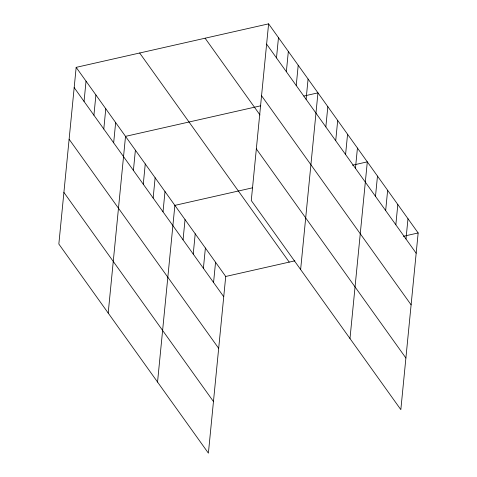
<?xml version="1.0" encoding="UTF-8"?>
<svg xmlns="http://www.w3.org/2000/svg" width="477" height="477" viewBox="0 0 477 477"><rect width="100%" height="100%" fill="white"/><g stroke="black" fill="none" stroke-linecap="round" stroke-linejoin="round"><path stroke-width="0.72" d="M76.165 67.358L58.844 244.039L208.395 453.15L225.722 276.469L76.165 67.358L268.605 23.85L418.156 232.961L400.835 409.642L251.278 200.531L268.605 23.85M84.053 101.422L86.039 81.162M93.921 115.219L95.907 94.965M103.795 129.023L105.781 108.762M113.663 142.826L115.649 122.565M108.196 313.049L125.523 136.368L260.8 105.781M133.405 170.426L135.39 150.166M143.273 184.229L145.258 163.969M153.147 198.027L155.132 177.772M163.015 211.83L165 191.569M157.547 382.053L174.874 205.372L252.446 187.831M183.055 239.853L185.04 219.593M193.227 254.068L195.212 233.813M203.399 268.289L205.384 248.028M213.565 282.509L215.55 262.249M276.487 57.914L278.473 37.653M286.355 71.711L288.341 51.45M296.229 85.514L298.214 65.254M306.097 99.317L308.082 79.057M300.629 269.535L317.956 92.854L303.843 96.05M325.839 126.918L327.824 106.657M335.713 140.721L337.698 120.46M345.581 154.518L347.566 134.258M355.448 168.321L357.44 148.061M349.987 338.545L367.308 161.864L352.491 165.215M375.488 196.339L377.48 176.085M385.66 210.56L387.646 190.299M395.832 224.78L397.818 204.52M405.999 239.001L407.984 218.74M225.722 276.469L294.852 260.841M403.339 236.312L418.156 232.961M266.613 44.111L416.171 253.221M261.551 95.728L411.108 304.839M205.098 38.208L260.031 115.017M256.34 148.913L405.897 358.024M139.672 53.001L289.223 262.111M74.179 87.619L223.737 296.73M69.117 139.236L218.675 348.347M63.906 192.422L213.457 401.533"/></g></svg>
